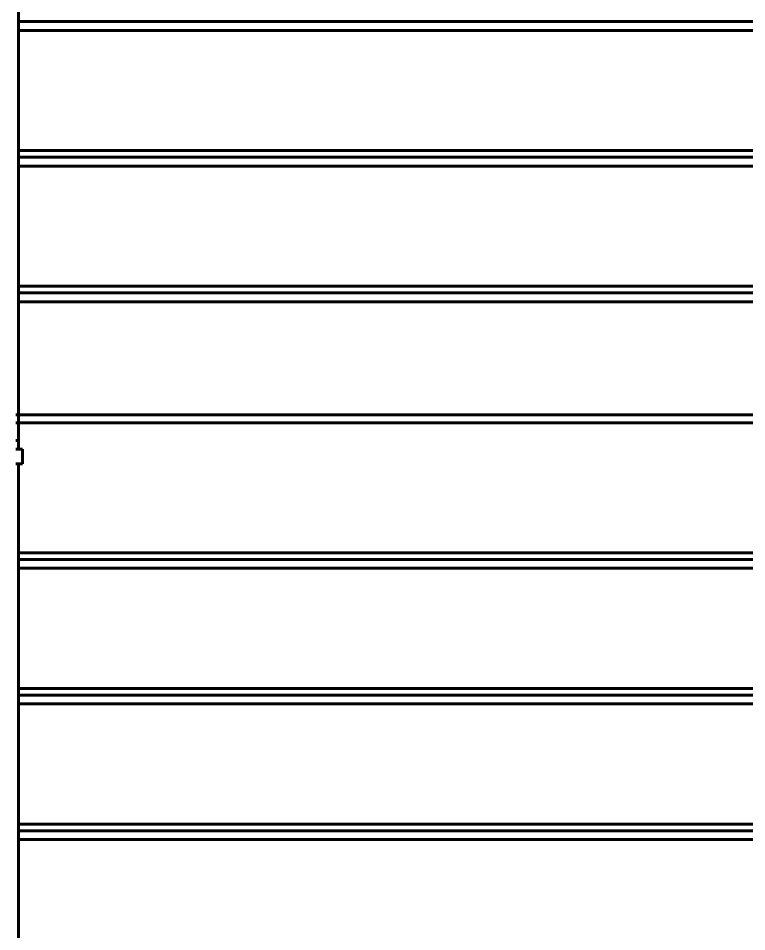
# Model space of a CAD drawing. Header units: millimetres. Extents: x 0 to 840, y 0 to 594.
# Drawn here: x 69.05 to 105.17, y 455.94 to 501.27 of the extents above; entities that cross this region are included whole.
import ezdxf

# ---------------------------------------------------------------- set-up
doc = ezdxf.new("R2010")
doc.units = ezdxf.units.MM
doc.linetypes.add('K5LT_BASIC', pattern=[0])
doc.layers.add('Системный слой', color=7, linetype='Continuous')

msp = doc.modelspace()

# ---------------------------------------------------------------- linework, layer by layer
at = {"layer": 'Системный слой', "color": 5, "linetype": 'K5LT_BASIC', "lineweight": 60, "true_color": 0x0000ff}
for p, q in [((69.06929, 512.55139), (69.06929, 481.18946)), ((148.73595, 501.1022), (69.06929, 501.1022)), ((148.73595, 500.66887), (69.06929, 500.66887)), ((148.73595, 494.7022), (69.06929, 494.7022)), ((148.73595, 494.36887), (69.06929, 494.36887)), ((148.73595, 493.93554), (69.06929, 493.93554)), ((148.73595, 487.96887), (69.06929, 487.96887)), ((148.73595, 487.63554), (69.06929, 487.63554)), ((148.73595, 487.2022), (69.06929, 487.2022)), ((146.59055, 481.59193), (68.93595, 481.59193)), ((146.56929, 481.18946), (68.93595, 481.18946)), ((69.06929, 481.18946), (69.06929, 479.8829)), ((69.06929, 480.31098), (68.93595, 480.31098)), ((68.93595, 479.88472), (69.26929, 479.88472)), ((69.26929, 479.8829), (68.93595, 479.8829)), ((69.26929, 479.88472), (69.26929, 479.88108)), ((69.26929, 479.14957), (69.26929, 479.8829)), ((69.26929, 479.88108), (69.26929, 479.15139)), ((68.93595, 479.15139), (69.26929, 479.15139)), ((69.26929, 479.14957), (68.93595, 479.14957)), ((69.06929, 479.15139), (69.06929, 447.76191)), ((148.73595, 474.7422), (69.06929, 474.7422)), ((148.73595, 474.40887), (69.06929, 474.40887)), ((148.73595, 473.97554), (69.06929, 473.97554)), ((148.73595, 468.00887), (69.06929, 468.00887)), ((148.73595, 467.67554), (69.06929, 467.67554)), ((148.73595, 467.2422), (69.06929, 467.2422)), ((148.73595, 461.27554), (69.06929, 461.27554)), ((148.73595, 460.9422), (69.06929, 460.9422)), ((148.73595, 460.50887), (69.06929, 460.50887))]:
    msp.add_line(p, q, dxfattribs=at)

doc.saveas('drawing.dxf')
